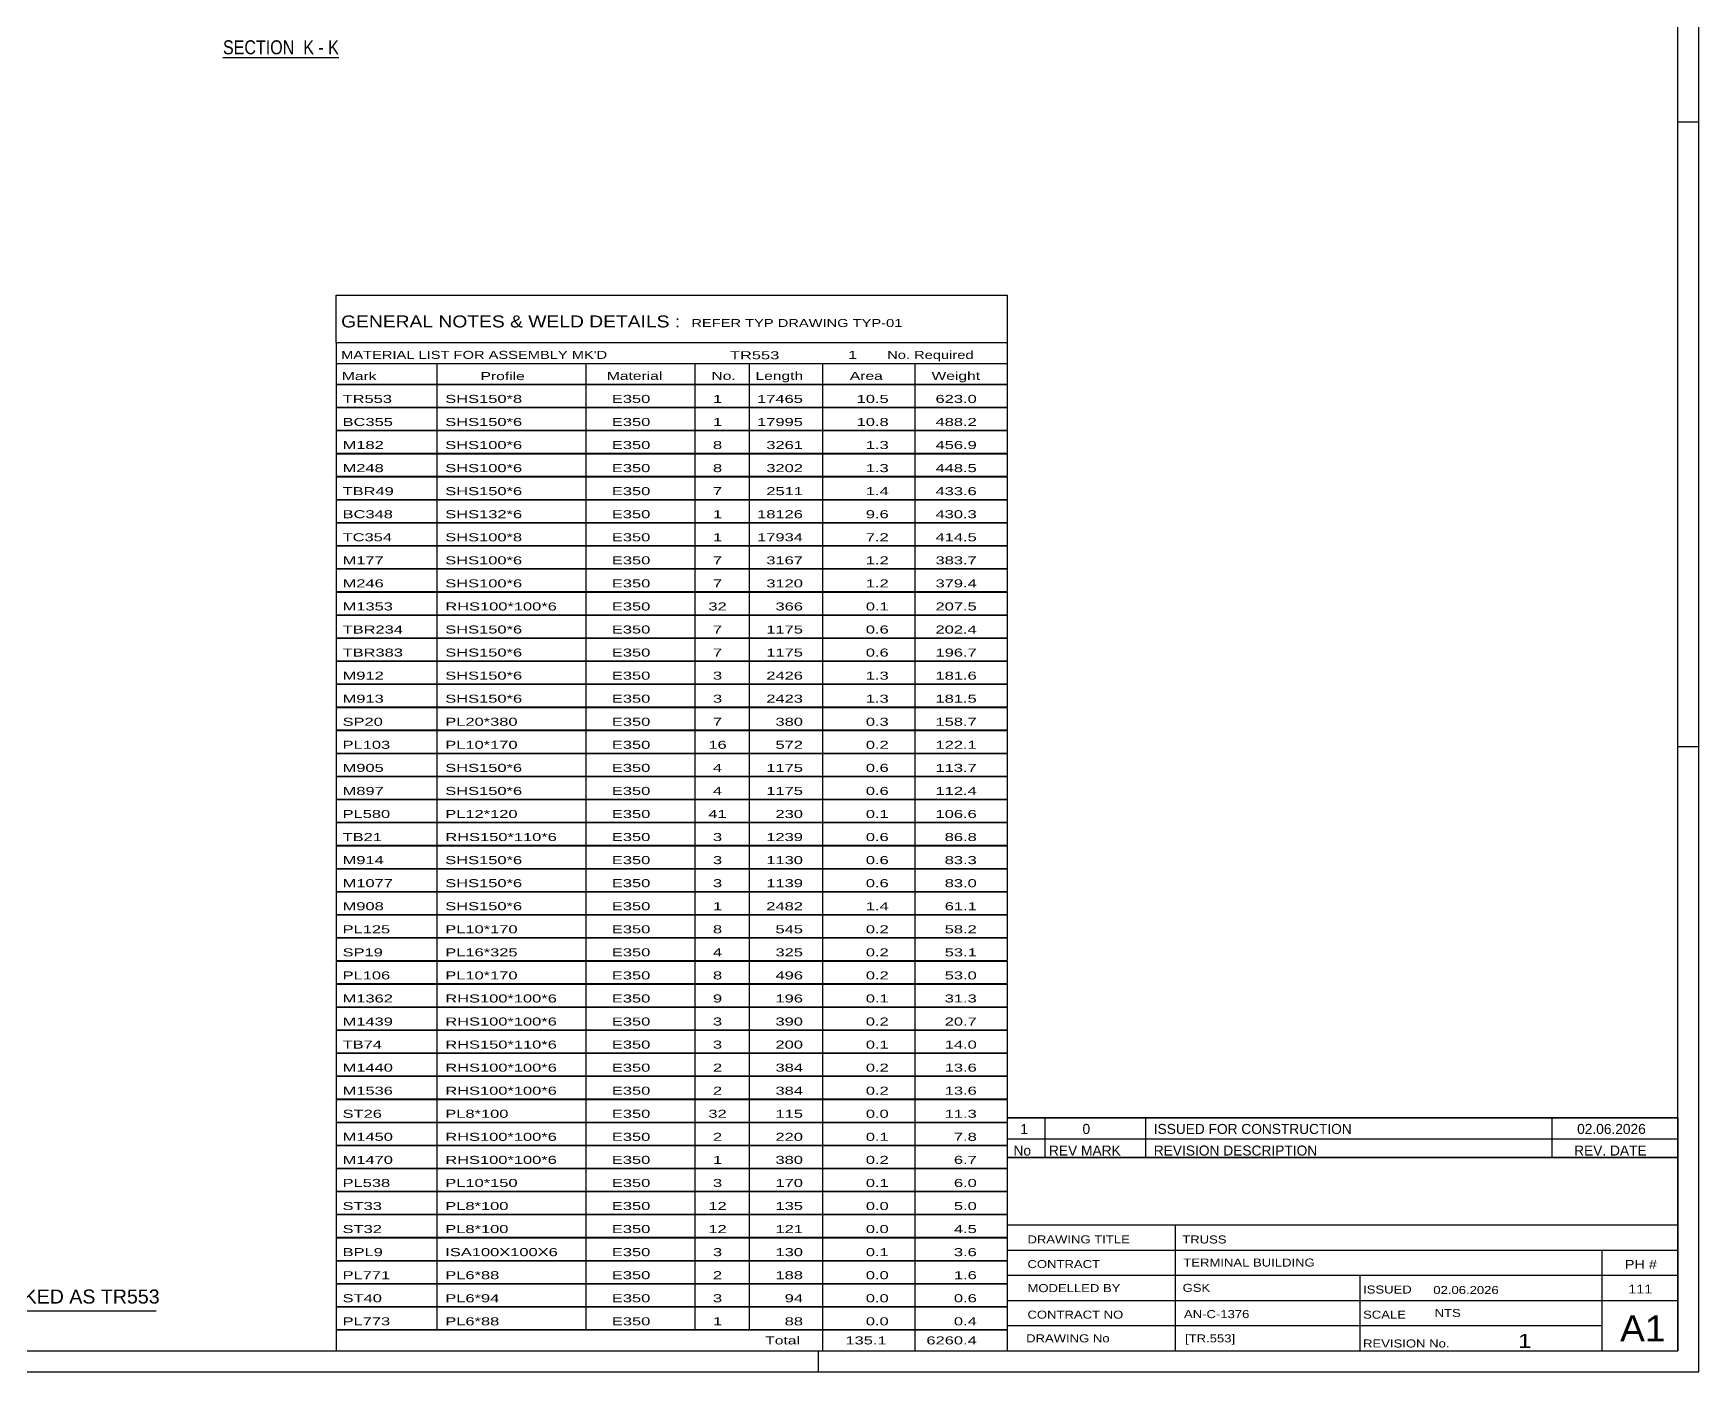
# Model space of a CAD drawing. Header units: millimetres. Extents: x -832 to 357, y -842 to -1.
# Drawn here: x -40 to 357.3, y -841.6 to -522.4 of the extents above; entities that cross this region are included whole.
import ezdxf

# ---------------------------------------------------------------- set-up
doc = ezdxf.new("R2010")
doc.units = ezdxf.units.MM
doc.styles.add('Arial', font='ARIAL.TTF', dxfattribs={"height": 0.2})
doc.styles.add('Arial Narrow', font='ARIALN.TTF', dxfattribs={"height": 0.2})

# ---------------------------------------------------------------- blocks, each defined once
blk = doc.blocks.new('Unknown-570388851-1132')
at = {"color": 5, "linetype": 'Continuous'}
for p, q in [((357.29, -841.6), (357.29, -0.6)), ((352.29, -836.6), (352.29, -5.6)), ((357.29, -543.6), (352.29, -543.6)), ((357.29, -692.6), (352.29, -692.6)), ((-826.71, -836.6), (352.29, -836.6)), ((147.29, -841.6), (147.29, -836.6)), ((-831.71, -841.6), (357.29, -841.6))]:
    blk.add_line(p, q, dxfattribs=at)
blk = doc.blocks.new('Unknown-570388851-22 - 3909')
at = {"color": 6, "linetype": 'Continuous'}
blk.add_line((5.26, -528.14), (32.91, -528.14), dxfattribs=at)
at = {"color": 0, "linetype": 'Continuous'}
blk.add_wipeout([(23.37, -527.39), (23.37, -523.89), (5.26, -523.89), (5.26, -527.39)], dxfattribs=at)
at = {"color": 7, "linetype": 'Continuous', "style": 'Arial Narrow'}
blk.add_text('SECTION ', height=3.34, dxfattribs=at).set_placement((5.26, -527.39))
at = {"color": 0, "linetype": 'Continuous'}
blk.add_wipeout([(26.97, -527.39), (26.97, -523.89), (24.42, -523.89), (24.42, -527.39)], dxfattribs=at)
blk.add_wipeout([(29.3, -527.39), (29.3, -523.89), (28.02, -523.89), (28.02, -527.39)], dxfattribs=at)
at = {"color": 7, "linetype": 'Continuous', "style": 'Arial Narrow'}
blk.add_text('K', height=3.34, dxfattribs=at).set_placement((24.42, -527.39))
at = {"color": 0, "linetype": 'Continuous'}
blk.add_wipeout([(32.91, -527.39), (32.91, -523.89), (30.35, -523.89), (30.35, -527.39)], dxfattribs=at)
at = {"color": 7, "linetype": 'Continuous', "style": 'Arial Narrow'}
for s, p in [('K', (30.35, -527.39)), ('-', (28.02, -527.39))]:
    blk.add_text(s, height=3.34, dxfattribs=at).set_placement(p)
blk = doc.blocks.new('Unknown-570388851-25839')
at = {"color": 7, "linetype": 'Continuous'}
for p, q in [((192.29, -790.55), (192.29, -836.6)), ((192.29, -790.55), (352.29, -790.55)), ((352.29, -790.6), (352.29, -836.6)), ((192.29, -806.6), (352.29, -806.6)), ((232.43, -806.6), (232.43, -836.6)), ((192.29, -812.6), (352.29, -812.6)), ((334.29, -836.55), (334.29, -812.55)), ((192.29, -818.6), (352.29, -818.6)), ((276.43, -818.6), (276.43, -836.6)), ((192.29, -824.6), (352.29, -824.6)), ((192.29, -830.6), (334.29, -830.6)), ((192.29, -836.6), (352.29, -836.6))]:
    blk.add_line(p, q, dxfattribs=at)
at = {"color": 7, "style": 'Arial Narrow'}
for s, height, width, p in [('DRAWING TITLE', 1.9089, 1.425378, (197.17, -811)), ('TRUSS', 1.909, 1.425378, (234.09, -811.02)), ('CONTRACT', 1.909, 1.425378, (197.17, -816.89)), ('TERMINAL BUILDING', 1.9089, 1.425378, (234.35, -816.53)), ('MODELLED BY', 1.9089, 1.425378, (197.17, -822.62)), ('GSK', 1.909, 1.425378, (234.17, -822.56)), ('ISSUED', 1.909, 1.425378, (277.23, -822.96)), ('02.06.2026', 1.909, 1.425378, (293.98, -823.08)), ('CONTRACT NO', 1.9089, 1.425378, (197.17, -828.95)), ('AN-C-1376', 1.909, 1.425378, (234.51, -828.82)), ('SCALE', 1.909, 1.425378, (277.23, -828.95)), ('A1', 6.204, 1.25, (338.53, -834.4)), ('DRAWING No', 1.909, 1.425378, (196.85, -834.6)), ('[TR.553]', 1.909, 1.425378, (234.75, -834.61)), ('REVISION No.', 1.9089, 1.425378, (277.23, -835.83)), ('1', 3.34, 1.5, (314.2, -835.92))]:
    blk.add_text(s, height=height, dxfattribs=dict(at, width=width)).set_placement(p)
at = {"color": 7, "linetype": 'Continuous', "style": 'Arial Narrow'}
for s, height, width, p in [('PH #', 2.1, 1.42538, (339.69, -817.05)), ('111', 2.1, 1.42538, (340.48, -822.95)), ('NTS', 1.909, 1.425378, (294.29, -828.55))]:
    blk.add_text(s, height=height, dxfattribs=dict(at, width=width)).set_placement(p)
blk = doc.blocks.new('Unknown-570388851-25840')
at = {"color": 7, "linetype": 'Continuous'}
for p, q in [((192.29, -781.05), (352.29, -781.05)), ((352.29, -781.05), (192.29, -781.05)), ((192.29, -781.05), (192.29, -786.05)), ((201.29, -781.05), (201.29, -786.05)), ((225.29, -781.05), (225.29, -786.05)), ((322.29, -781.05), (322.29, -786.05)), ((352.29, -781.05), (352.29, -786.05)), ((192.29, -786.05), (352.29, -786.05)), ((192.29, -786.05), (192.29, -790.55)), ((192.29, -786.05), (352.29, -786.05)), ((201.29, -786.05), (201.29, -790.55)), ((225.29, -786.05), (225.29, -790.55)), ((322.29, -786.05), (322.29, -790.55)), ((352.29, -786.05), (352.29, -790.55)), ((352.29, -790.55), (192.29, -790.55))]:
    blk.add_line(p, q, dxfattribs=at)
at = {"color": 7, "linetype": 'Continuous', "style": 'Arial Narrow'}
for s, height, width, p in [('1', 2.39, 1.196471, (195.45, -784.9)), ('0', 2.39, 1.196471, (210.29, -784.9)), ('ISSUED FOR CONSTRUCTION', 2.3861, 1.196471, (227.29, -784.9)), ('02.06.2026', 2.386, 1.196471, (328.29, -784.9)), ('No', 2.386, 1.2, (193.83, -790.05)), ('REV MARK', 2.386, 1.2, (202.29, -790.05)), ('REVISION DESCRIPTION', 2.3861, 1.2, (227.29, -790.05)), ('REV. DATE', 2.386, 1.2, (327.57, -790.05))]:
    blk.add_text(s, height=height, dxfattribs=dict(at, width=width)).set_placement(p)
blk = doc.blocks.new('Unknown-570388851-25841')
at = {"color": 7, "linetype": 'Continuous'}
for p, q in [((32.29, -584.85), (192.29, -584.85)), ((32.29, -596.1), (32.29, -584.85)), ((192.29, -584.85), (192.29, -596.1)), ((32.29, -596.1), (192.29, -596.1)), ((32.29, -596.1), (32.29, -601.1)), ((192.29, -596.1), (192.29, -601.1)), ((32.29, -601.1), (192.29, -601.1)), ((32.29, -601.1), (32.29, -606.1)), ((56.29, -601.1), (56.29, -606.1)), ((91.79, -601.1), (91.79, -606.1)), ((117.79, -601.1), (117.79, -606.1)), ((130.79, -601.1), (130.79, -606.1)), ((148.29, -601.1), (148.29, -606.1)), ((170.29, -601.1), (170.29, -606.1)), ((192.29, -601.1), (192.29, -606.1)), ((32.29, -606.1), (192.29, -606.1)), ((32.29, -606.15), (32.29, -611.55)), ((32.29, -606.15), (192.29, -606.15)), ((56.29, -606.1), (56.29, -611.6)), ((91.79, -606.1), (91.79, -611.6)), ((117.79, -606.1), (117.79, -611.6)), ((130.79, -606.1), (130.79, -611.6)), ((148.29, -606.1), (148.29, -611.6)), ((170.29, -606.1), (170.29, -611.6)), ((192.29, -606.15), (192.29, -611.55)), ((32.29, -611.55), (192.29, -611.55)), ((32.29, -611.65), (32.29, -617.05)), ((32.29, -611.65), (192.29, -611.65)), ((56.29, -611.6), (56.29, -617.1)), ((91.79, -611.6), (91.79, -617.1)), ((117.79, -611.6), (117.79, -617.1)), ((130.79, -611.6), (130.79, -617.1)), ((148.29, -611.6), (148.29, -617.1)), ((170.29, -611.6), (170.29, -617.1)), ((192.29, -611.65), (192.29, -617.05)), ((32.29, -617.05), (192.29, -617.05)), ((32.29, -617.15), (32.29, -622.55)), ((32.29, -617.15), (192.29, -617.15)), ((56.29, -617.1), (56.29, -622.6)), ((91.79, -617.1), (91.79, -622.6)), ((117.79, -617.1), (117.79, -622.6)), ((130.79, -617.1), (130.79, -622.6)), ((148.29, -617.1), (148.29, -622.6)), ((170.29, -617.1), (170.29, -622.6)), ((192.29, -617.15), (192.29, -622.55)), ((32.29, -622.55), (192.29, -622.55)), ((32.29, -622.65), (32.29, -628.05)), ((32.29, -622.65), (192.29, -622.65)), ((56.29, -622.6), (56.29, -628.1)), ((91.79, -622.6), (91.79, -628.1)), ((117.79, -622.6), (117.79, -628.1)), ((130.79, -622.6), (130.79, -628.1)), ((148.29, -622.6), (148.29, -628.1)), ((170.29, -622.6), (170.29, -628.1)), ((192.29, -622.65), (192.29, -628.05)), ((32.29, -628.05), (192.29, -628.05)), ((32.29, -628.15), (32.29, -633.55)), ((32.29, -628.15), (192.29, -628.15)), ((56.29, -628.1), (56.29, -633.6)), ((91.79, -628.1), (91.79, -633.6)), ((117.79, -628.1), (117.79, -633.6)), ((130.79, -628.1), (130.79, -633.6)), ((148.29, -628.1), (148.29, -633.6)), ((170.29, -628.1), (170.29, -633.6)), ((192.29, -628.15), (192.29, -633.55)), ((32.29, -633.55), (192.29, -633.55)), ((32.29, -633.65), (32.29, -639.05)), ((32.29, -633.65), (192.29, -633.65)), ((56.29, -633.6), (56.29, -639.1)), ((91.79, -633.6), (91.79, -639.1)), ((117.79, -633.6), (117.79, -639.1)), ((130.79, -633.6), (130.79, -639.1)), ((148.29, -633.6), (148.29, -639.1)), ((170.29, -633.6), (170.29, -639.1)), ((192.29, -633.65), (192.29, -639.05)), ((32.29, -639.05), (192.29, -639.05)), ((32.29, -639.15), (32.29, -644.55)), ((32.29, -639.15), (192.29, -639.15)), ((56.29, -639.1), (56.29, -644.6)), ((91.79, -639.1), (91.79, -644.6)), ((117.79, -639.1), (117.79, -644.6)), ((130.79, -639.1), (130.79, -644.6)), ((148.29, -639.1), (148.29, -644.6)), ((170.29, -639.1), (170.29, -644.6)), ((192.29, -639.15), (192.29, -644.55)), ((32.29, -644.55), (192.29, -644.55)), ((32.29, -644.65), (32.29, -650.05)), ((32.29, -644.65), (192.29, -644.65)), ((56.29, -644.6), (56.29, -650.1)), ((91.79, -644.6), (91.79, -650.1)), ((117.79, -644.6), (117.79, -650.1)), ((130.79, -644.6), (130.79, -650.1)), ((148.29, -644.6), (148.29, -650.1)), ((170.29, -644.6), (170.29, -650.1)), ((192.29, -644.65), (192.29, -650.05)), ((32.29, -650.05), (192.29, -650.05)), ((32.29, -650.15), (32.29, -655.55)), ((32.29, -650.15), (192.29, -650.15)), ((56.29, -650.1), (56.29, -655.6)), ((91.79, -650.1), (91.79, -655.6)), ((117.79, -650.1), (117.79, -655.6)), ((130.79, -650.1), (130.79, -655.6)), ((148.29, -650.1), (148.29, -655.6)), ((170.29, -650.1), (170.29, -655.6)), ((192.29, -650.15), (192.29, -655.55)), ((32.29, -655.55), (192.29, -655.55)), ((32.29, -655.65), (32.29, -661.05)), ((32.29, -655.65), (192.29, -655.65)), ((56.29, -655.6), (56.29, -661.1)), ((91.79, -655.6), (91.79, -661.1)), ((117.79, -655.6), (117.79, -661.1)), ((130.79, -655.6), (130.79, -661.1)), ((148.29, -655.6), (148.29, -661.1)), ((170.29, -655.6), (170.29, -661.1)), ((192.29, -655.65), (192.29, -661.05)), ((32.29, -661.05), (192.29, -661.05)), ((32.29, -661.15), (32.29, -666.55)), ((32.29, -661.15), (192.29, -661.15)), ((56.29, -661.1), (56.29, -666.6)), ((91.79, -661.1), (91.79, -666.6)), ((117.79, -661.1), (117.79, -666.6)), ((130.79, -661.1), (130.79, -666.6)), ((148.29, -661.1), (148.29, -666.6)), ((170.29, -661.1), (170.29, -666.6)), ((192.29, -661.15), (192.29, -666.55)), ((32.29, -666.55), (192.29, -666.55)), ((32.29, -666.65), (32.29, -672.05)), ((32.29, -666.65), (192.29, -666.65)), ((56.29, -666.6), (56.29, -672.1)), ((91.79, -666.6), (91.79, -672.1)), ((117.79, -666.6), (117.79, -672.1)), ((130.79, -666.6), (130.79, -672.1)), ((148.29, -666.6), (148.29, -672.1)), ((170.29, -666.6), (170.29, -672.1)), ((192.29, -666.65), (192.29, -672.05)), ((32.29, -672.05), (192.29, -672.05)), ((32.29, -672.15), (32.29, -677.55)), ((32.29, -672.15), (192.29, -672.15)), ((56.29, -672.1), (56.29, -677.6)), ((91.79, -672.1), (91.79, -677.6)), ((117.79, -672.1), (117.79, -677.6)), ((130.79, -672.1), (130.79, -677.6)), ((148.29, -672.1), (148.29, -677.6)), ((170.29, -672.1), (170.29, -677.6)), ((192.29, -672.15), (192.29, -677.55)), ((32.29, -677.55), (192.29, -677.55)), ((32.29, -677.65), (32.29, -683.05)), ((32.29, -677.65), (192.29, -677.65)), ((56.29, -677.6), (56.29, -683.1)), ((91.79, -677.6), (91.79, -683.1)), ((117.79, -677.6), (117.79, -683.1)), ((130.79, -677.6), (130.79, -683.1)), ((148.29, -677.6), (148.29, -683.1)), ((170.29, -677.6), (170.29, -683.1)), ((192.29, -677.65), (192.29, -683.05)), ((32.29, -683.05), (192.29, -683.05)), ((32.29, -683.15), (32.29, -688.55)), ((32.29, -683.15), (192.29, -683.15)), ((56.29, -683.1), (56.29, -688.6)), ((91.79, -683.1), (91.79, -688.6)), ((117.79, -683.1), (117.79, -688.6)), ((130.79, -683.1), (130.79, -688.6)), ((148.29, -683.1), (148.29, -688.6)), ((170.29, -683.1), (170.29, -688.6)), ((192.29, -683.15), (192.29, -688.55)), ((32.29, -688.55), (192.29, -688.55)), ((32.29, -688.65), (32.29, -694.05)), ((32.29, -688.65), (192.29, -688.65)), ((56.29, -688.6), (56.29, -694.1)), ((91.79, -688.6), (91.79, -694.1)), ((117.79, -688.6), (117.79, -694.1)), ((130.79, -688.6), (130.79, -694.1)), ((148.29, -688.6), (148.29, -694.1)), ((170.29, -688.6), (170.29, -694.1)), ((192.29, -688.65), (192.29, -694.05)), ((32.29, -694.05), (192.29, -694.05)), ((32.29, -694.15), (32.29, -699.55)), ((32.29, -694.15), (192.29, -694.15)), ((56.29, -694.1), (56.29, -699.6)), ((91.79, -694.1), (91.79, -699.6)), ((117.79, -694.1), (117.79, -699.6)), ((130.79, -694.1), (130.79, -699.6)), ((148.29, -694.1), (148.29, -699.6)), ((170.29, -694.1), (170.29, -699.6)), ((192.29, -694.15), (192.29, -699.55)), ((32.29, -699.55), (192.29, -699.55)), ((32.29, -699.65), (32.29, -705.05)), ((32.29, -699.65), (192.29, -699.65)), ((56.29, -699.6), (56.29, -705.1)), ((91.79, -699.6), (91.79, -705.1)), ((117.79, -699.6), (117.79, -705.1)), ((130.79, -699.6), (130.79, -705.1)), ((148.29, -699.6), (148.29, -705.1)), ((170.29, -699.6), (170.29, -705.1)), ((192.29, -699.65), (192.29, -705.05)), ((32.29, -705.05), (192.29, -705.05)), ((32.29, -705.15), (32.29, -710.55)), ((32.29, -705.15), (192.29, -705.15)), ((56.29, -705.1), (56.29, -710.6)), ((91.79, -705.1), (91.79, -710.6)), ((117.79, -705.1), (117.79, -710.6)), ((130.79, -705.1), (130.79, -710.6)), ((148.29, -705.1), (148.29, -710.6)), ((170.29, -705.1), (170.29, -710.6)), ((192.29, -705.15), (192.29, -710.55)), ((32.29, -710.55), (192.29, -710.55)), ((32.29, -710.65), (32.29, -716.05)), ((32.29, -710.65), (192.29, -710.65)), ((56.29, -710.6), (56.29, -716.1)), ((91.79, -710.6), (91.79, -716.1)), ((117.79, -710.6), (117.79, -716.1)), ((130.79, -710.6), (130.79, -716.1)), ((148.29, -710.6), (148.29, -716.1)), ((170.29, -710.6), (170.29, -716.1)), ((192.29, -710.65), (192.29, -716.05)), ((32.29, -716.05), (192.29, -716.05)), ((32.29, -716.15), (32.29, -721.55)), ((32.29, -716.15), (192.29, -716.15)), ((56.29, -716.1), (56.29, -721.6)), ((91.79, -716.1), (91.79, -721.6)), ((117.79, -716.1), (117.79, -721.6)), ((130.79, -716.1), (130.79, -721.6)), ((148.29, -716.1), (148.29, -721.6)), ((170.29, -716.1), (170.29, -721.6)), ((192.29, -716.15), (192.29, -721.55)), ((32.29, -721.55), (192.29, -721.55)), ((32.29, -721.65), (32.29, -727.05)), ((32.29, -721.65), (192.29, -721.65)), ((56.29, -721.6), (56.29, -727.1)), ((91.79, -721.6), (91.79, -727.1)), ((117.79, -721.6), (117.79, -727.1)), ((130.79, -721.6), (130.79, -727.1)), ((148.29, -721.6), (148.29, -727.1)), ((170.29, -721.6), (170.29, -727.1)), ((192.29, -721.65), (192.29, -727.05)), ((32.29, -727.05), (192.29, -727.05)), ((32.29, -727.15), (32.29, -732.55)), ((32.29, -727.15), (192.29, -727.15)), ((56.29, -727.1), (56.29, -732.6)), ((91.79, -727.1), (91.79, -732.6)), ((117.79, -727.1), (117.79, -732.6)), ((130.79, -727.1), (130.79, -732.6)), ((148.29, -727.1), (148.29, -732.6)), ((170.29, -727.1), (170.29, -732.6)), ((192.29, -727.15), (192.29, -732.55)), ((32.29, -732.55), (192.29, -732.55)), ((32.29, -732.65), (32.29, -738.05)), ((32.29, -732.65), (192.29, -732.65)), ((56.29, -732.6), (56.29, -738.1)), ((91.79, -732.6), (91.79, -738.1)), ((117.79, -732.6), (117.79, -738.1)), ((130.79, -732.6), (130.79, -738.1)), ((148.29, -732.6), (148.29, -738.1)), ((170.29, -732.6), (170.29, -738.1)), ((192.29, -732.65), (192.29, -738.05)), ((32.29, -738.05), (192.29, -738.05)), ((32.29, -738.15), (32.29, -743.55)), ((32.29, -738.15), (192.29, -738.15)), ((56.29, -738.1), (56.29, -743.6)), ((91.79, -738.1), (91.79, -743.6)), ((117.79, -738.1), (117.79, -743.6)), ((130.79, -738.1), (130.79, -743.6)), ((148.29, -738.1), (148.29, -743.6)), ((170.29, -738.1), (170.29, -743.6)), ((192.29, -738.15), (192.29, -743.55)), ((32.29, -743.55), (192.29, -743.55)), ((32.29, -743.65), (32.29, -749.05)), ((32.29, -743.65), (192.29, -743.65)), ((56.29, -743.6), (56.29, -749.1)), ((91.79, -743.6), (91.79, -749.1)), ((117.79, -743.6), (117.79, -749.1)), ((130.79, -743.6), (130.79, -749.1)), ((148.29, -743.6), (148.29, -749.1)), ((170.29, -743.6), (170.29, -749.1)), ((192.29, -743.65), (192.29, -749.05)), ((32.29, -749.05), (192.29, -749.05)), ((32.29, -749.15), (32.29, -754.55)), ((32.29, -749.15), (192.29, -749.15)), ((56.29, -749.1), (56.29, -754.6)), ((91.79, -749.1), (91.79, -754.6)), ((117.79, -749.1), (117.79, -754.6)), ((130.79, -749.1), (130.79, -754.6)), ((148.29, -749.1), (148.29, -754.6)), ((170.29, -749.1), (170.29, -754.6)), ((192.29, -749.15), (192.29, -754.55)), ((32.29, -754.55), (192.29, -754.55)), ((32.29, -754.65), (32.29, -760.05)), ((32.29, -754.65), (192.29, -754.65)), ((56.29, -754.6), (56.29, -760.1)), ((91.79, -754.6), (91.79, -760.1)), ((117.79, -754.6), (117.79, -760.1)), ((130.79, -754.6), (130.79, -760.1)), ((148.29, -754.6), (148.29, -760.1)), ((170.29, -754.6), (170.29, -760.1)), ((192.29, -754.65), (192.29, -760.05)), ((32.29, -760.05), (192.29, -760.05)), ((32.29, -760.15), (32.29, -765.55)), ((32.29, -760.15), (192.29, -760.15)), ((56.29, -760.1), (56.29, -765.6)), ((91.79, -760.1), (91.79, -765.6)), ((117.79, -760.1), (117.79, -765.6)), ((130.79, -760.1), (130.79, -765.6)), ((148.29, -760.1), (148.29, -765.6)), ((170.29, -760.1), (170.29, -765.6)), ((192.29, -760.15), (192.29, -765.55)), ((32.29, -765.55), (192.29, -765.55)), ((32.29, -765.65), (32.29, -771.05)), ((32.29, -765.65), (192.29, -765.65)), ((56.29, -765.6), (56.29, -771.1)), ((91.79, -765.6), (91.79, -771.1)), ((117.79, -765.6), (117.79, -771.1)), ((130.79, -765.6), (130.79, -771.1)), ((148.29, -765.6), (148.29, -771.1)), ((170.29, -765.6), (170.29, -771.1)), ((192.29, -765.65), (192.29, -771.05)), ((32.29, -771.05), (192.29, -771.05)), ((32.29, -771.15), (32.29, -776.55)), ((32.29, -771.15), (192.29, -771.15)), ((56.29, -771.1), (56.29, -776.6)), ((91.79, -771.1), (91.79, -776.6)), ((117.79, -771.1), (117.79, -776.6)), ((130.79, -771.1), (130.79, -776.6)), ((148.29, -771.1), (148.29, -776.6)), ((170.29, -771.1), (170.29, -776.6)), ((192.29, -771.15), (192.29, -776.55)), ((32.29, -776.55), (192.29, -776.55)), ((32.29, -776.65), (32.29, -782.05)), ((32.29, -776.65), (192.29, -776.65)), ((56.29, -776.6), (56.29, -782.1)), ((91.79, -776.6), (91.79, -782.1)), ((117.79, -776.6), (117.79, -782.1)), ((130.79, -776.6), (130.79, -782.1)), ((148.29, -776.6), (148.29, -782.1)), ((170.29, -776.6), (170.29, -782.1)), ((192.29, -776.65), (192.29, -782.05)), ((32.29, -782.05), (192.29, -782.05)), ((32.29, -782.15), (32.29, -787.55)), ((32.29, -782.15), (192.29, -782.15)), ((56.29, -782.1), (56.29, -787.6)), ((91.79, -782.1), (91.79, -787.6)), ((117.79, -782.1), (117.79, -787.6)), ((130.79, -782.1), (130.79, -787.6)), ((148.29, -782.1), (148.29, -787.6)), ((170.29, -782.1), (170.29, -787.6)), ((192.29, -782.15), (192.29, -787.55)), ((32.29, -787.55), (192.29, -787.55)), ((32.29, -787.65), (32.29, -793.05)), ((32.29, -787.65), (192.29, -787.65)), ((56.29, -787.6), (56.29, -793.1)), ((91.79, -787.6), (91.79, -793.1)), ((117.79, -787.6), (117.79, -793.1)), ((130.79, -787.6), (130.79, -793.1)), ((148.29, -787.6), (148.29, -793.1)), ((170.29, -787.6), (170.29, -793.1)), ((192.29, -787.65), (192.29, -793.05)), ((32.29, -793.05), (192.29, -793.05)), ((32.29, -793.15), (32.29, -798.55)), ((32.29, -793.15), (192.29, -793.15)), ((56.29, -793.1), (56.29, -798.6)), ((91.79, -793.1), (91.79, -798.6)), ((117.79, -793.1), (117.79, -798.6)), ((130.79, -793.1), (130.79, -798.6)), ((148.29, -793.1), (148.29, -798.6)), ((170.29, -793.1), (170.29, -798.6)), ((192.29, -793.15), (192.29, -798.55)), ((32.29, -798.55), (192.29, -798.55)), ((32.29, -798.65), (32.29, -804.05)), ((32.29, -798.65), (192.29, -798.65)), ((56.29, -798.6), (56.29, -804.1)), ((91.79, -798.6), (91.79, -804.1)), ((117.79, -798.6), (117.79, -804.1)), ((130.79, -798.6), (130.79, -804.1)), ((148.29, -798.6), (148.29, -804.1)), ((170.29, -798.6), (170.29, -804.1)), ((192.29, -798.65), (192.29, -804.05)), ((32.29, -804.05), (192.29, -804.05)), ((32.29, -804.15), (32.29, -809.55)), ((32.29, -804.15), (192.29, -804.15)), ((56.29, -804.1), (56.29, -809.6)), ((91.79, -804.1), (91.79, -809.6)), ((117.79, -804.1), (117.79, -809.6)), ((130.79, -804.1), (130.79, -809.6)), ((148.29, -804.1), (148.29, -809.6)), ((170.29, -804.1), (170.29, -809.6)), ((192.29, -804.15), (192.29, -809.55)), ((32.29, -809.55), (192.29, -809.55)), ((32.29, -809.65), (32.29, -815.05)), ((32.29, -809.65), (192.29, -809.65)), ((56.29, -809.6), (56.29, -815.1)), ((91.79, -809.6), (91.79, -815.1)), ((117.79, -809.6), (117.79, -815.1)), ((130.79, -809.6), (130.79, -815.1)), ((148.29, -809.6), (148.29, -815.1)), ((170.29, -809.6), (170.29, -815.1)), ((192.29, -809.65), (192.29, -815.05)), ((32.29, -815.05), (192.29, -815.05)), ((32.29, -815.15), (32.29, -820.55)), ((32.29, -815.15), (192.29, -815.15)), ((56.29, -815.1), (56.29, -820.6)), ((91.79, -815.1), (91.79, -820.6)), ((117.79, -815.1), (117.79, -820.6)), ((130.79, -815.1), (130.79, -820.6)), ((148.29, -815.1), (148.29, -820.6)), ((170.29, -815.1), (170.29, -820.6)), ((192.29, -815.15), (192.29, -820.55)), ((32.29, -820.55), (192.29, -820.55)), ((32.29, -820.65), (32.29, -826.05)), ((32.29, -820.65), (192.29, -820.65)), ((56.29, -820.6), (56.29, -826.1)), ((91.79, -820.6), (91.79, -826.1)), ((117.79, -820.6), (117.79, -826.1)), ((130.79, -820.6), (130.79, -826.1)), ((148.29, -820.6), (148.29, -826.1)), ((170.29, -820.6), (170.29, -826.1)), ((192.29, -820.65), (192.29, -826.05)), ((32.29, -826.05), (192.29, -826.05)), ((32.29, -826.15), (32.29, -831.55)), ((32.29, -826.15), (192.29, -826.15)), ((56.29, -826.1), (56.29, -831.6)), ((91.79, -826.1), (91.79, -831.6)), ((117.79, -826.1), (117.79, -831.6)), ((130.79, -826.1), (130.79, -831.6)), ((148.29, -826.1), (148.29, -831.6)), ((170.29, -826.1), (170.29, -831.6)), ((192.29, -826.15), (192.29, -831.55)), ((32.29, -831.55), (192.29, -831.55)), ((32.29, -831.6), (192.29, -831.6)), ((32.29, -831.6), (32.29, -836.6)), ((148.29, -831.6), (148.29, -836.6)), ((170.29, -831.6), (170.29, -836.6)), ((192.29, -831.6), (192.29, -836.6)), ((32.29, -836.6), (192.29, -836.6))]:
    blk.add_line(p, q, dxfattribs=at)
at = {"color": 7, "style": 'Arial Narrow'}
for s, height, width, p in [('GENERAL NOTES & WELD DETAILS :', 2.8633, 1.4, (33.44, -592.54)), ('REFER TYP DRAWING TYP-01', 1.9089, 1.6, (116.99, -592.44)), ("MATERIAL LIST FOR ASSEMBLY MK'D", 1.9089, 1.6, (33.44, -600.04)), ('TR553', 1.909, 1.794707, (126.19, -600.13)), ('1', 1.91, 1.794707, (154.37, -600.04)), ('No. Required', 1.9089, 1.6, (163.7, -600.04)), ('Mark', 1.909, 1.7, (33.62, -605.1)), ('Profile', 1.909, 1.7, (66.7, -605.1)), ('Material', 1.909, 1.7, (96.83, -605.04)), ('No.', 1.909, 1.7, (121.79, -605.04)), ('Length', 1.909, 1.7, (132.29, -605.04)), ('Area', 1.909, 1.7, (154.79, -605.04)), ('Weight', 1.909, 1.7, (174.29, -605.04))]:
    blk.add_text(s, height=height, dxfattribs=dict(at, width=width)).set_placement(p)
at = {"color": 7, "linetype": 'Continuous', "style": 'Arial Narrow'}
for s, height, width, p in [('TR553', 1.909, 1.794707, (33.79, -610.54)), ('SHS150*8', 1.909, 1.794707, (58.29, -610.54)), ('E350', 1.909, 1.794707, (98.03, -610.54)), ('1', 1.91, 1.794707, (122.14, -610.54)), ('17465', 1.909, 1.794707, (132.68, -610.54)), ('10.5', 1.909, 1.794707, (156.42, -610.54)), ('623.0', 1.909, 1.794707, (175.24, -610.54)), ('BC355', 1.909, 1.794707, (33.79, -616.04)), ('SHS150*6', 1.909, 1.794707, (58.29, -616.04)), ('E350', 1.909, 1.794707, (98.03, -616.04)), ('1', 1.91, 1.794707, (122.14, -616.04)), ('17995', 1.909, 1.794707, (132.68, -616.04)), ('10.8', 1.909, 1.794707, (156.42, -616.04)), ('488.2', 1.909, 1.794707, (175.24, -616.04)), ('M182', 1.909, 1.794707, (33.79, -621.54)), ('SHS100*6', 1.909, 1.794707, (58.29, -621.54)), ('E350', 1.909, 1.794707, (98.03, -621.54)), ('8', 1.91, 1.794707, (122.14, -621.54)), ('3261', 1.909, 1.794707, (134.87, -621.54)), ('1.3', 1.909, 1.794707, (158.61, -621.54)), ('456.9', 1.909, 1.794707, (175.24, -621.54)), ('M248', 1.909, 1.794707, (33.79, -627.04)), ('SHS100*6', 1.909, 1.794707, (58.29, -627.04)), ('E350', 1.909, 1.794707, (98.03, -627.04)), ('8', 1.91, 1.794707, (122.14, -627.04)), ('3202', 1.909, 1.794707, (134.87, -627.04)), ('1.3', 1.909, 1.794707, (158.61, -627.04)), ('448.5', 1.909, 1.794707, (175.24, -627.04)), ('TBR49', 1.909, 1.794707, (33.79, -632.54)), ('SHS150*6', 1.909, 1.794707, (58.29, -632.54)), ('E350', 1.909, 1.794707, (98.03, -632.54)), ('7', 1.91, 1.794707, (122.14, -632.54)), ('2511', 1.909, 1.794707, (134.87, -632.54)), ('1.4', 1.909, 1.794707, (158.61, -632.54)), ('433.6', 1.909, 1.794707, (175.24, -632.54)), ('BC348', 1.909, 1.794707, (33.79, -638.04)), ('SHS132*6', 1.909, 1.794707, (58.29, -638.04)), ('E350', 1.909, 1.794707, (98.03, -638.04)), ('1', 1.91, 1.794707, (122.14, -638.04)), ('18126', 1.909, 1.794707, (132.68, -638.04)), ('9.6', 1.909, 1.794707, (158.61, -638.04)), ('430.3', 1.909, 1.794707, (175.24, -638.04)), ('TC354', 1.909, 1.794707, (33.79, -643.54)), ('SHS100*8', 1.909, 1.794707, (58.29, -643.54)), ('E350', 1.909, 1.794707, (98.03, -643.54)), ('1', 1.91, 1.794707, (122.14, -643.54)), ('17934', 1.909, 1.794707, (132.68, -643.54)), ('7.2', 1.909, 1.794707, (158.61, -643.54)), ('414.5', 1.909, 1.794707, (175.24, -643.54)), ('M177', 1.909, 1.794707, (33.79, -649.04)), ('SHS100*6', 1.909, 1.794707, (58.29, -649.04)), ('E350', 1.909, 1.794707, (98.03, -649.04)), ('7', 1.91, 1.794707, (122.14, -649.04)), ('3167', 1.909, 1.794707, (134.87, -649.04)), ('1.2', 1.909, 1.794707, (158.61, -649.04)), ('383.7', 1.909, 1.794707, (175.24, -649.04)), ('M246', 1.909, 1.794707, (33.79, -654.54)), ('SHS100*6', 1.909, 1.794707, (58.29, -654.54)), ('E350', 1.909, 1.794707, (98.03, -654.54)), ('7', 1.91, 1.794707, (122.14, -654.54)), ('3120', 1.909, 1.794707, (134.87, -654.54)), ('1.2', 1.909, 1.794707, (158.61, -654.54)), ('379.4', 1.909, 1.794707, (175.24, -654.54)), ('M1353', 1.909, 1.794707, (33.79, -660.04)), ('RHS100*100*6', 1.9089, 1.794707, (58.29, -660.04)), ('E350', 1.909, 1.794707, (98.03, -660.04)), ('32', 1.909, 1.794707, (121.05, -660.04)), ('366', 1.909, 1.794707, (137.06, -660.04)), ('0.1', 1.909, 1.794707, (158.61, -660.04)), ('207.5', 1.909, 1.794707, (175.24, -660.04)), ('TBR234', 1.909, 1.794707, (33.79, -665.54)), ('SHS150*6', 1.909, 1.794707, (58.29, -665.54)), ('E350', 1.909, 1.794707, (98.03, -665.54)), ('7', 1.91, 1.794707, (122.14, -665.54)), ('1175', 1.909, 1.794707, (134.87, -665.54)), ('0.6', 1.909, 1.794707, (158.61, -665.54)), ('202.4', 1.909, 1.794707, (175.24, -665.54)), ('TBR383', 1.909, 1.794707, (33.79, -671.04)), ('SHS150*6', 1.909, 1.794707, (58.29, -671.04)), ('E350', 1.909, 1.794707, (98.03, -671.04)), ('7', 1.91, 1.794707, (122.14, -671.04)), ('1175', 1.909, 1.794707, (134.87, -671.04)), ('0.6', 1.909, 1.794707, (158.61, -671.04)), ('196.7', 1.909, 1.794707, (175.24, -671.04)), ('M912', 1.909, 1.794707, (33.79, -676.54)), ('SHS150*6', 1.909, 1.794707, (58.29, -676.54)), ('E350', 1.909, 1.794707, (98.03, -676.54)), ('3', 1.91, 1.794707, (122.14, -676.54)), ('2426', 1.909, 1.794707, (134.87, -676.54)), ('1.3', 1.909, 1.794707, (158.61, -676.54)), ('181.6', 1.909, 1.794707, (175.24, -676.54)), ('M913', 1.909, 1.794707, (33.79, -682.04)), ('SHS150*6', 1.909, 1.794707, (58.29, -682.04)), ('E350', 1.909, 1.794707, (98.03, -682.04)), ('3', 1.91, 1.794707, (122.14, -682.04)), ('2423', 1.909, 1.794707, (134.87, -682.04)), ('1.3', 1.909, 1.794707, (158.61, -682.04)), ('181.5', 1.909, 1.794707, (175.24, -682.04)), ('SP20', 1.909, 1.794707, (33.79, -687.54)), ('PL20*380', 1.909, 1.794707, (58.29, -687.54)), ('E350', 1.909, 1.794707, (98.03, -687.54)), ('7', 1.91, 1.794707, (122.14, -687.54)), ('380', 1.909, 1.794707, (137.06, -687.54)), ('0.3', 1.909, 1.794707, (158.61, -687.54)), ('158.7', 1.909, 1.794707, (175.24, -687.54)), ('PL103', 1.909, 1.794707, (33.79, -693.04)), ('PL10*170', 1.909, 1.794707, (58.29, -693.04)), ('E350', 1.909, 1.794707, (98.03, -693.04)), ('16', 1.909, 1.794707, (121.05, -693.04)), ('572', 1.909, 1.794707, (137.06, -693.04)), ('0.2', 1.909, 1.794707, (158.61, -693.04)), ('122.1', 1.909, 1.794707, (175.24, -693.04)), ('M905', 1.909, 1.794707, (33.79, -698.54)), ('SHS150*6', 1.909, 1.794707, (58.29, -698.54)), ('E350', 1.909, 1.794707, (98.03, -698.54)), ('4', 1.91, 1.794707, (122.14, -698.54)), ('1175', 1.909, 1.794707, (134.87, -698.54)), ('0.6', 1.909, 1.794707, (158.61, -698.54)), ('113.7', 1.909, 1.794707, (175.24, -698.54)), ('M897', 1.909, 1.794707, (33.79, -704.04)), ('SHS150*6', 1.909, 1.794707, (58.29, -704.04)), ('E350', 1.909, 1.794707, (98.03, -704.04)), ('4', 1.91, 1.794707, (122.14, -704.04)), ('1175', 1.909, 1.794707, (134.87, -704.04)), ('0.6', 1.909, 1.794707, (158.61, -704.04)), ('112.4', 1.909, 1.794707, (175.24, -704.04)), ('PL580', 1.909, 1.794707, (33.79, -709.54)), ('PL12*120', 1.909, 1.794707, (58.29, -709.54)), ('E350', 1.909, 1.794707, (98.03, -709.54)), ('41', 1.909, 1.794707, (121.05, -709.54)), ('230', 1.909, 1.794707, (137.06, -709.54)), ('0.1', 1.909, 1.794707, (158.61, -709.54)), ('106.6', 1.909, 1.794707, (175.24, -709.54)), ('TB21', 1.909, 1.794707, (33.79, -715.04)), ('RHS150*110*6', 1.9089, 1.794707, (58.29, -715.04)), ('E350', 1.909, 1.794707, (98.03, -715.04)), ('3', 1.91, 1.794707, (122.14, -715.04)), ('1239', 1.909, 1.794707, (134.87, -715.04)), ('0.6', 1.909, 1.794707, (158.61, -715.04)), ('86.8', 1.909, 1.794707, (177.43, -715.04)), ('M914', 1.909, 1.794707, (33.79, -720.54)), ('SHS150*6', 1.909, 1.794707, (58.29, -720.54)), ('E350', 1.909, 1.794707, (98.03, -720.54)), ('3', 1.91, 1.794707, (122.14, -720.54)), ('1130', 1.909, 1.794707, (134.87, -720.54)), ('0.6', 1.909, 1.794707, (158.61, -720.54)), ('83.3', 1.909, 1.794707, (177.43, -720.54)), ('M1077', 1.909, 1.794707, (33.79, -726.04)), ('SHS150*6', 1.909, 1.794707, (58.29, -726.04)), ('E350', 1.909, 1.794707, (98.03, -726.04)), ('3', 1.91, 1.794707, (122.14, -726.04)), ('1139', 1.909, 1.794707, (134.87, -726.04)), ('0.6', 1.909, 1.794707, (158.61, -726.04)), ('83.0', 1.909, 1.794707, (177.43, -726.04)), ('M908', 1.909, 1.794707, (33.79, -731.54)), ('SHS150*6', 1.909, 1.794707, (58.29, -731.54)), ('E350', 1.909, 1.794707, (98.03, -731.54)), ('1', 1.91, 1.794707, (122.14, -731.54)), ('2482', 1.909, 1.794707, (134.87, -731.54)), ('1.4', 1.909, 1.794707, (158.61, -731.54)), ('61.1', 1.909, 1.794707, (177.43, -731.54)), ('PL125', 1.909, 1.794707, (33.79, -737.04)), ('PL10*170', 1.909, 1.794707, (58.29, -737.04)), ('E350', 1.909, 1.794707, (98.03, -737.04)), ('8', 1.91, 1.794707, (122.14, -737.04)), ('545', 1.909, 1.794707, (137.06, -737.04)), ('0.2', 1.909, 1.794707, (158.61, -737.04)), ('58.2', 1.909, 1.794707, (177.43, -737.04)), ('SP19', 1.909, 1.794707, (33.79, -742.54)), ('PL16*325', 1.909, 1.794707, (58.29, -742.54)), ('E350', 1.909, 1.794707, (98.03, -742.54)), ('4', 1.91, 1.794707, (122.14, -742.54)), ('325', 1.909, 1.794707, (137.06, -742.54)), ('0.2', 1.909, 1.794707, (158.61, -742.54)), ('53.1', 1.909, 1.794707, (177.43, -742.54)), ('PL106', 1.909, 1.794707, (33.79, -748.04)), ('PL10*170', 1.909, 1.794707, (58.29, -748.04)), ('E350', 1.909, 1.794707, (98.03, -748.04)), ('8', 1.91, 1.794707, (122.14, -748.04)), ('496', 1.909, 1.794707, (137.06, -748.04)), ('0.2', 1.909, 1.794707, (158.61, -748.04)), ('53.0', 1.909, 1.794707, (177.43, -748.04)), ('M1362', 1.909, 1.794707, (33.79, -753.54)), ('RHS100*100*6', 1.9089, 1.794707, (58.29, -753.54)), ('E350', 1.909, 1.794707, (98.03, -753.54)), ('9', 1.91, 1.794707, (122.14, -753.54)), ('196', 1.909, 1.794707, (137.06, -753.54)), ('0.1', 1.909, 1.794707, (158.61, -753.54)), ('31.3', 1.909, 1.794707, (177.43, -753.54)), ('M1439', 1.909, 1.794707, (33.79, -759.04)), ('RHS100*100*6', 1.9089, 1.794707, (58.29, -759.04)), ('E350', 1.909, 1.794707, (98.03, -759.04)), ('3', 1.91, 1.794707, (122.14, -759.04)), ('390', 1.909, 1.794707, (137.06, -759.04)), ('0.2', 1.909, 1.794707, (158.61, -759.04)), ('20.7', 1.909, 1.794707, (177.43, -759.04)), ('TB74', 1.909, 1.794707, (33.79, -764.54)), ('RHS150*110*6', 1.9089, 1.794707, (58.29, -764.54)), ('E350', 1.909, 1.794707, (98.03, -764.54)), ('3', 1.91, 1.794707, (122.14, -764.54)), ('200', 1.909, 1.794707, (137.06, -764.54)), ('0.1', 1.909, 1.794707, (158.61, -764.54)), ('14.0', 1.909, 1.794707, (177.43, -764.54)), ('M1440', 1.909, 1.794707, (33.79, -770.04)), ('RHS100*100*6', 1.9089, 1.794707, (58.29, -770.04)), ('E350', 1.909, 1.794707, (98.03, -770.04)), ('2', 1.91, 1.794707, (122.14, -770.04)), ('384', 1.909, 1.794707, (137.06, -770.04)), ('0.2', 1.909, 1.794707, (158.61, -770.04)), ('13.6', 1.909, 1.794707, (177.43, -770.04)), ('M1536', 1.909, 1.794707, (33.79, -775.54)), ('RHS100*100*6', 1.9089, 1.794707, (58.29, -775.54)), ('E350', 1.909, 1.794707, (98.03, -775.54)), ('2', 1.91, 1.794707, (122.14, -775.54)), ('384', 1.909, 1.794707, (137.06, -775.54)), ('0.2', 1.909, 1.794707, (158.61, -775.54)), ('13.6', 1.909, 1.794707, (177.43, -775.54)), ('ST26', 1.909, 1.794707, (33.79, -781.04)), ('PL8*100', 1.909, 1.794707, (58.29, -781.04)), ('E350', 1.909, 1.794707, (98.03, -781.04)), ('32', 1.909, 1.794707, (121.05, -781.04)), ('115', 1.909, 1.794707, (137.06, -781.04)), ('0.0', 1.909, 1.794707, (158.61, -781.04)), ('11.3', 1.909, 1.794707, (177.43, -781.04)), ('M1450', 1.909, 1.794707, (33.79, -786.54)), ('RHS100*100*6', 1.9089, 1.794707, (58.29, -786.54)), ('E350', 1.909, 1.794707, (98.03, -786.54)), ('2', 1.91, 1.794707, (122.14, -786.54)), ('220', 1.909, 1.794707, (137.06, -786.54)), ('0.1', 1.909, 1.794707, (158.61, -786.54)), ('7.8', 1.909, 1.794707, (179.62, -786.54)), ('M1470', 1.909, 1.794707, (33.79, -792.04)), ('RHS100*100*6', 1.9089, 1.794707, (58.29, -792.04)), ('E350', 1.909, 1.794707, (98.03, -792.04)), ('1', 1.91, 1.794707, (122.14, -792.04)), ('380', 1.909, 1.794707, (137.06, -792.04)), ('0.2', 1.909, 1.794707, (158.61, -792.04)), ('6.7', 1.909, 1.794707, (179.62, -792.04)), ('PL538', 1.909, 1.794707, (33.79, -797.54)), ('PL10*150', 1.909, 1.794707, (58.29, -797.54)), ('E350', 1.909, 1.794707, (98.03, -797.54)), ('3', 1.91, 1.794707, (122.14, -797.54)), ('170', 1.909, 1.794707, (137.06, -797.54)), ('0.1', 1.909, 1.794707, (158.61, -797.54)), ('6.0', 1.909, 1.794707, (179.62, -797.54)), ('ST33', 1.909, 1.794707, (33.79, -803.04)), ('PL8*100', 1.909, 1.794707, (58.29, -803.04)), ('E350', 1.909, 1.794707, (98.03, -803.04)), ('12', 1.909, 1.794707, (121.05, -803.04)), ('135', 1.909, 1.794707, (137.06, -803.04)), ('0.0', 1.909, 1.794707, (158.61, -803.04)), ('5.0', 1.909, 1.794707, (179.62, -803.04)), ('ST32', 1.909, 1.794707, (33.79, -808.54)), ('PL8*100', 1.909, 1.794707, (58.29, -808.54)), ('E350', 1.909, 1.794707, (98.03, -808.54)), ('12', 1.909, 1.794707, (121.05, -808.54)), ('121', 1.909, 1.794707, (137.06, -808.54)), ('0.0', 1.909, 1.794707, (158.61, -808.54)), ('4.5', 1.909, 1.794707, (179.62, -808.54)), ('BPL9', 1.909, 1.794707, (33.79, -814.04)), ('ISA100X100X6', 1.9089, 1.794707, (58.29, -814.04)), ('E350', 1.909, 1.794707, (98.03, -814.04)), ('3', 1.91, 1.794707, (122.14, -814.04)), ('130', 1.909, 1.794707, (137.06, -814.04)), ('0.1', 1.909, 1.794707, (158.61, -814.04)), ('3.6', 1.909, 1.794707, (179.62, -814.04)), ('PL771', 1.909, 1.794707, (33.79, -819.54)), ('PL6*88', 1.909, 1.794707, (58.29, -819.54)), ('E350', 1.909, 1.794707, (98.03, -819.54)), ('2', 1.91, 1.794707, (122.14, -819.54)), ('188', 1.909, 1.794707, (137.06, -819.54)), ('0.0', 1.909, 1.794707, (158.61, -819.54)), ('1.6', 1.909, 1.794707, (179.62, -819.54)), ('ST40', 1.909, 1.794707, (33.79, -825.04)), ('PL6*94', 1.909, 1.794707, (58.29, -825.04)), ('E350', 1.909, 1.794707, (98.03, -825.04)), ('3', 1.91, 1.794707, (122.14, -825.04)), ('94', 1.909, 1.794707, (139.25, -825.04)), ('0.0', 1.909, 1.794707, (158.61, -825.04)), ('0.6', 1.909, 1.794707, (179.62, -825.04)), ('PL773', 1.909, 1.794707, (33.79, -830.54)), ('PL6*88', 1.909, 1.794707, (58.29, -830.54)), ('E350', 1.909, 1.794707, (98.03, -830.54)), ('1', 1.91, 1.794707, (122.14, -830.54)), ('88', 1.909, 1.794707, (139.25, -830.54)), ('0.0', 1.909, 1.794707, (158.61, -830.54)), ('0.4', 1.909, 1.794707, (179.62, -830.54)), ('Total', 1.909, 1.7, (134.62, -835.1)), ('135.1', 1.909, 1.794707, (153.74, -835.1)), ('6260.4', 1.909, 1.794707, (173.06, -835.1))]:
    blk.add_text(s, height=height, dxfattribs=dict(at, width=width)).set_placement(p)
blk = doc.blocks.new('Unknown-570388851-25842')
at = {"color": 7, "linetype": 'Continuous'}
blk.add_line((-80.71, -827.1), (-10.71, -827.1), dxfattribs=at)
at = {"color": 7, "style": 'Arial'}
blk.add_text('ONE-TRUSS MARKED AS TR553', height=3.3428, dxfattribs=at).set_placement((-81.47, -825.35))

msp = doc.modelspace()

# ---------------------------------------------------------------- block references
for name in ['Unknown-570388851-1132', 'Unknown-570388851-25841', 'Unknown-570388851-25840', 'Unknown-570388851-25839', 'Unknown-570388851-25842']:
    msp.add_blockref(name, (0, 0))

# ---------------------------------------------------------------- next in the draw order: block references
msp.add_blockref('Unknown-570388851-22 - 3909', (0, 0))

doc.saveas('drawing.dxf')
